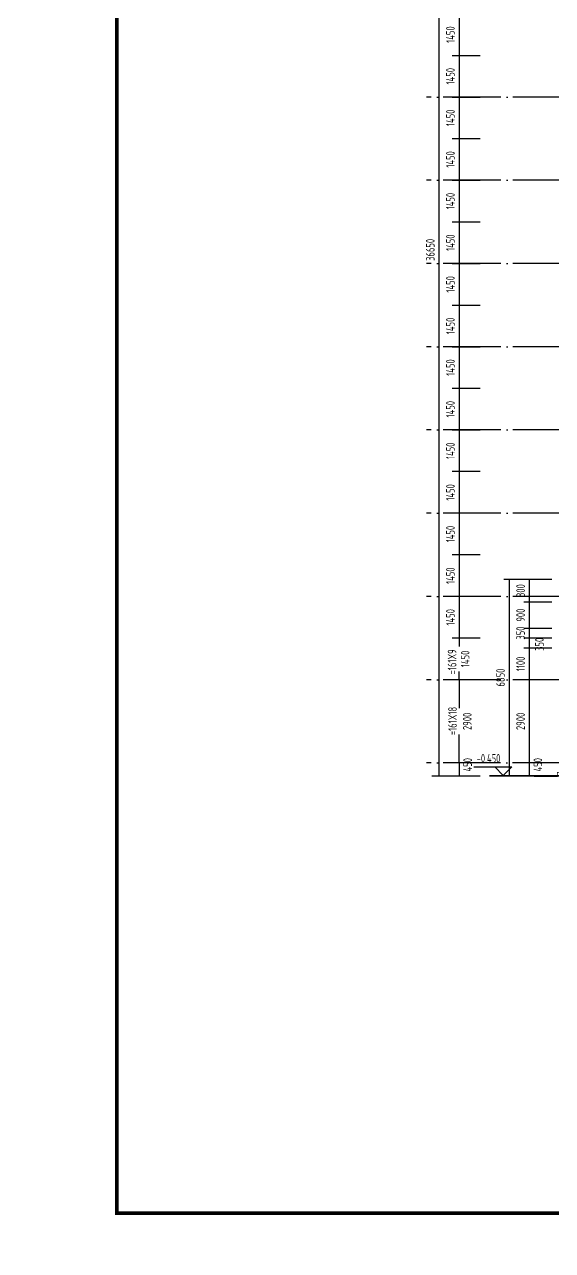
# Model space of a CAD drawing. Extents: x -726032 to 135930, y -151624 to 587044.
# Drawn here: x -435486 to -417095, y 207525 to 250235 of the extents above; entities that cross this region are included whole.
import ezdxf
from ezdxf.enums import TextEntityAlignment as Align

# ---------------------------------------------------------------- set-up
doc = ezdxf.new("R2010")
doc.units = 0
doc.header["$LTSCALE"] = 1000
doc.header["$MEASUREMENT"] = 0
doc.linetypes.add('DOTE', pattern=[2.42, 2, -0.2, 0.02, -0.2])
doc.layers.get('0').update_dxf_attribs({"linetype": 'CONTINUOUS'})
doc.layers.get('DEFPOINTS').update_dxf_attribs({"color": 1, "linetype": 'CONTINUOUS'})
for name, color, linetype in [('DOTE', 8, 'DOTE'), ('PUB_DIM', 245, 'CONTINUOUS'), ('PUB_TITLE', 1, 'CONTINUOUS')]:
    doc.layers.add(name, color=color, linetype=linetype)
doc.styles.add('DIM_FONT', font='isocp.shx', dxfattribs={"width": 0.8})
doc.dimstyles.new('AXIS', dxfattribs={"dimtxt": 300, "dimasz": 1, "dimexe": 250, "dimexo": 300, "dimgap": 150, "dimtad": 1, "dimdec": 0, "dimzin": 0, "dimdsep": 46, "dimtxsty": 'DIM_FONT', "dimcen": 0.09, "dimse1": 1, "dimse2": 1, "dimclrt": 142, "dimadec": 0, "dimazin": 0, "dimtfac": 1, "dimtdec": 0, "dimtix": 1, "dimtmove": 2, "dimatfit": 3, "dimfxl": 1, "dimtolj": 1, "dimtzin": 0, "dimarcsym": 0})
doc.dimstyles.new('DIMN', dxfattribs={"dimtxt": 300, "dimasz": 1, "dimexe": 250, "dimexo": 300, "dimgap": 150, "dimtad": 1, "dimdec": 0, "dimzin": 0, "dimdsep": 46, "dimtxsty": 'DIM_FONT', "dimcen": 0.09, "dimclrt": 142, "dimadec": 0, "dimazin": 0, "dimtfac": 1, "dimtdec": 0, "dimtix": 1, "dimtmove": 2, "dimatfit": 3, "dimfxl": 1, "dimtolj": 1, "dimtzin": 0, "dimarcsym": 0})

# ---------------------------------------------------------------- blocks, each defined once
blk = doc.blocks.new('*D4285')
at = {"layer": 'DEFPOINTS', "color": 0, "transparency": 16777216}
for p in [(-420015, 240459), (-420350, 239009), (-420015, 239009)]:
    blk.add_point(p, dxfattribs=at)
at = {"layer": 'PUB_DIM', "color": 0, "lineweight": -2, "transparency": 16777216}
blk.add_line((-420350, 240458), (-420350, 239010), dxfattribs=at)
at = {"layer": 'PUB_DIM', "color": 0, "transparency": 16777216}
for points in [[(-420350, 240458), (-420350, 240458), (-420350, 240459)], [(-420350, 239010), (-420350, 239010), (-420350, 239009)]]:
    blk.add_solid(points, dxfattribs=at)
at = {"layer": 'PUB_DIM', "color": 142, "transparency": 16777216, "insert": (-420650, 239734), "char_height": 300, "attachment_point": 5, "rotation": 90, "style": 'DIM_FONT'}
blk.add_mtext('\\A1;1450', dxfattribs=at)
blk = doc.blocks.new('*D4287')
at = {"layer": 'DEFPOINTS', "color": 0, "transparency": 16777216}
for p in [(-420715, 260709), (-421050, 224059), (-420715, 224059)]:
    blk.add_point(p, dxfattribs=at)
at = {"layer": 'PUB_DIM', "color": 0, "lineweight": -2, "transparency": 16777216}
blk.add_line((-421050, 260708), (-421050, 224060), dxfattribs=at)
at = {"layer": 'PUB_DIM', "color": 0, "transparency": 16777216}
for points in [[(-421050, 260708), (-421050, 260708), (-421050, 260709)], [(-421050, 224060), (-421050, 224060), (-421050, 224059)]]:
    blk.add_solid(points, dxfattribs=at)
at = {"layer": 'PUB_DIM', "color": 142, "transparency": 16777216, "insert": (-421350, 242384), "char_height": 300, "attachment_point": 5, "rotation": 90, "style": 'DIM_FONT'}
blk.add_mtext('\\A1;36650', dxfattribs=at)
blk = doc.blocks.new('*D4288')
at = {"layer": 'DEFPOINTS', "color": 0, "transparency": 16777216}
for p in [(-420015, 239009), (-420350, 237559), (-420015, 237559)]:
    blk.add_point(p, dxfattribs=at)
at = {"layer": 'PUB_DIM', "color": 0, "lineweight": -2, "transparency": 16777216}
blk.add_line((-420350, 239008), (-420350, 237560), dxfattribs=at)
at = {"layer": 'PUB_DIM', "color": 0, "transparency": 16777216}
for points in [[(-420350, 239008), (-420350, 239008), (-420350, 239009)], [(-420350, 237560), (-420350, 237560), (-420350, 237559)]]:
    blk.add_solid(points, dxfattribs=at)
at = {"layer": 'PUB_DIM', "color": 142, "transparency": 16777216, "insert": (-420650, 238284), "char_height": 300, "attachment_point": 5, "rotation": 90, "style": 'DIM_FONT'}
blk.add_mtext('\\A1;1450', dxfattribs=at)
blk = doc.blocks.new('*D4289')
at = {"layer": 'DEFPOINTS', "color": 0, "transparency": 16777216}
for p in [(-418511, 230909), (-418605, 224059), (-418511, 224059)]:
    blk.add_point(p, dxfattribs=at)
at = {"layer": 'PUB_DIM', "color": 0, "lineweight": -2, "transparency": 16777216}
blk.add_line((-418605, 230908), (-418605, 224060), dxfattribs=at)
at = {"layer": 'PUB_DIM', "color": 0, "transparency": 16777216}
for points in [[(-418605, 230908), (-418604, 230908), (-418605, 230909)], [(-418605, 224060), (-418604, 224060), (-418605, 224059)]]:
    blk.add_solid(points, dxfattribs=at)
at = {"layer": 'PUB_DIM', "color": 142, "transparency": 16777216, "insert": (-418905, 227484), "char_height": 300, "attachment_point": 5, "rotation": 90, "style": 'DIM_FONT'}
blk.add_mtext('\\A1;6850', dxfattribs=at)
blk = doc.blocks.new('*D4290')
at = {"layer": 'DEFPOINTS', "color": 0, "transparency": 16777216}
for p in [(-420015, 234659), (-420350, 233209), (-420015, 233209)]:
    blk.add_point(p, dxfattribs=at)
at = {"layer": 'PUB_DIM', "color": 0, "lineweight": -2, "transparency": 16777216}
blk.add_line((-420350, 234658), (-420350, 233210), dxfattribs=at)
at = {"layer": 'PUB_DIM', "color": 0, "transparency": 16777216}
for points in [[(-420350, 234658), (-420350, 234658), (-420350, 234659)], [(-420350, 233210), (-420350, 233210), (-420350, 233209)]]:
    blk.add_solid(points, dxfattribs=at)
at = {"layer": 'PUB_DIM', "color": 142, "transparency": 16777216, "insert": (-420650, 233934), "char_height": 300, "attachment_point": 5, "rotation": 90, "style": 'DIM_FONT'}
blk.add_mtext('\\A1;1450', dxfattribs=at)
blk = doc.blocks.new('*D4291')
at = {"layer": 'DEFPOINTS', "color": 0, "transparency": 16777216}
for p in [(-420015, 228859), (-420350, 227409), (-420015, 227409)]:
    blk.add_point(p, dxfattribs=at)
at = {"layer": 'PUB_DIM', "color": 0, "lineweight": -2, "transparency": 16777216}
for p, q in [((-420350, 228858), (-420350, 228572)), ((-420350, 227410), (-420350, 227696))]:
    blk.add_line(p, q, dxfattribs=at)
at = {"layer": 'PUB_DIM', "color": 0, "transparency": 16777216}
for points in [[(-420350, 228858), (-420350, 228858), (-420350, 228859)], [(-420350, 227410), (-420350, 227410), (-420350, 227409)]]:
    blk.add_solid(points, dxfattribs=at)
at = {"layer": 'PUB_DIM', "color": 142, "transparency": 16777216, "insert": (-420136, 228134), "char_height": 300, "attachment_point": 5, "rotation": 90, "style": 'DIM_FONT'}
blk.add_mtext('\\A1;1450', dxfattribs=at)
blk = doc.blocks.new('*D4292')
at = {"layer": 'DEFPOINTS', "color": 0, "transparency": 16777216}
for p in [(-420015, 227409), (-420350, 224509), (-420015, 224509)]:
    blk.add_point(p, dxfattribs=at)
at = {"layer": 'PUB_DIM', "color": 0, "lineweight": -2, "transparency": 16777216}
for p, q in [((-420350, 227408), (-420350, 226413)), ((-420350, 224510), (-420350, 225506))]:
    blk.add_line(p, q, dxfattribs=at)
at = {"layer": 'PUB_DIM', "color": 0, "transparency": 16777216}
for points in [[(-420350, 227408), (-420350, 227408), (-420350, 227409)], [(-420350, 224510), (-420350, 224510), (-420350, 224509)]]:
    blk.add_solid(points, dxfattribs=at)
at = {"layer": 'PUB_DIM', "color": 142, "transparency": 16777216, "insert": (-420063, 225959), "char_height": 300, "attachment_point": 5, "rotation": 90, "style": 'DIM_FONT'}
blk.add_mtext('\\A1;2900', dxfattribs=at)
blk = doc.blocks.new('*D4293')
at = {"layer": 'DEFPOINTS', "color": 0, "transparency": 16777216}
for p in [(-420256, 224509), (-420350, 224059), (-420256, 224059)]:
    blk.add_point(p, dxfattribs=at)
at = {"layer": 'PUB_DIM', "color": 0, "lineweight": -2, "transparency": 16777216}
blk.add_line((-420350, 224508), (-420350, 224060), dxfattribs=at)
at = {"layer": 'PUB_DIM', "color": 0, "transparency": 16777216}
for points in [[(-420350, 224508), (-420350, 224508), (-420350, 224509)], [(-420350, 224060), (-420350, 224060), (-420350, 224059)]]:
    blk.add_solid(points, dxfattribs=at)
at = {"layer": 'PUB_DIM', "color": 142, "transparency": 16777216, "insert": (-420050, 224448), "char_height": 300, "attachment_point": 5, "rotation": 90, "style": 'DIM_FONT'}
blk.add_mtext('\\A1;450', dxfattribs=at)
blk = doc.blocks.new('*D4294')
at = {"layer": 'DEFPOINTS', "color": 0, "transparency": 16777216}
for p in [(-420015, 231759), (-420350, 230309), (-420015, 230309)]:
    blk.add_point(p, dxfattribs=at)
at = {"layer": 'PUB_DIM', "color": 0, "lineweight": -2, "transparency": 16777216}
blk.add_line((-420350, 231758), (-420350, 230310), dxfattribs=at)
at = {"layer": 'PUB_DIM', "color": 0, "transparency": 16777216}
for points in [[(-420350, 231758), (-420350, 231758), (-420350, 231759)], [(-420350, 230310), (-420350, 230310), (-420350, 230309)]]:
    blk.add_solid(points, dxfattribs=at)
at = {"layer": 'PUB_DIM', "color": 142, "transparency": 16777216, "insert": (-420650, 231034), "char_height": 300, "attachment_point": 5, "rotation": 90, "style": 'DIM_FONT'}
blk.add_mtext('\\A1;1450', dxfattribs=at)
blk = doc.blocks.new('*D4295')
at = {"layer": 'DEFPOINTS', "color": 0, "transparency": 16777216}
for p in [(-420015, 230309), (-420350, 228859), (-420015, 228859)]:
    blk.add_point(p, dxfattribs=at)
at = {"layer": 'PUB_DIM', "color": 0, "lineweight": -2, "transparency": 16777216}
blk.add_line((-420350, 230308), (-420350, 228860), dxfattribs=at)
at = {"layer": 'PUB_DIM', "color": 0, "transparency": 16777216}
for points in [[(-420350, 230308), (-420350, 230308), (-420350, 230309)], [(-420350, 228860), (-420350, 228860), (-420350, 228859)]]:
    blk.add_solid(points, dxfattribs=at)
at = {"layer": 'PUB_DIM', "color": 142, "transparency": 16777216, "insert": (-420650, 229584), "char_height": 300, "attachment_point": 5, "rotation": 90, "style": 'DIM_FONT'}
blk.add_mtext('\\A1;1450', dxfattribs=at)
blk = doc.blocks.new('*D4296')
at = {"layer": 'DEFPOINTS', "color": 0, "transparency": 16777216}
for p in [(-420015, 233209), (-420350, 231759), (-420015, 231759)]:
    blk.add_point(p, dxfattribs=at)
at = {"layer": 'PUB_DIM', "color": 0, "lineweight": -2, "transparency": 16777216}
blk.add_line((-420350, 233208), (-420350, 231760), dxfattribs=at)
at = {"layer": 'PUB_DIM', "color": 0, "transparency": 16777216}
for points in [[(-420350, 233208), (-420350, 233208), (-420350, 233209)], [(-420350, 231760), (-420350, 231760), (-420350, 231759)]]:
    blk.add_solid(points, dxfattribs=at)
at = {"layer": 'PUB_DIM', "color": 142, "transparency": 16777216, "insert": (-420650, 232484), "char_height": 300, "attachment_point": 5, "rotation": 90, "style": 'DIM_FONT'}
blk.add_mtext('\\A1;1450', dxfattribs=at)
blk = doc.blocks.new('*D4297')
at = {"layer": 'DEFPOINTS', "color": 0, "transparency": 16777216}
for p in [(-420015, 236109), (-420350, 234659), (-420015, 234659)]:
    blk.add_point(p, dxfattribs=at)
at = {"layer": 'PUB_DIM', "color": 0, "lineweight": -2, "transparency": 16777216}
blk.add_line((-420350, 236108), (-420350, 234660), dxfattribs=at)
at = {"layer": 'PUB_DIM', "color": 0, "transparency": 16777216}
for points in [[(-420350, 236108), (-420350, 236108), (-420350, 236109)], [(-420350, 234660), (-420350, 234660), (-420350, 234659)]]:
    blk.add_solid(points, dxfattribs=at)
at = {"layer": 'PUB_DIM', "color": 142, "transparency": 16777216, "insert": (-420650, 235384), "char_height": 300, "attachment_point": 5, "rotation": 90, "style": 'DIM_FONT'}
blk.add_mtext('\\A1;1450', dxfattribs=at)
blk = doc.blocks.new('*D4298')
at = {"layer": 'DEFPOINTS', "color": 0, "transparency": 16777216}
for p in [(-420015, 237559), (-420350, 236109), (-420015, 236109)]:
    blk.add_point(p, dxfattribs=at)
at = {"layer": 'PUB_DIM', "color": 0, "lineweight": -2, "transparency": 16777216}
blk.add_line((-420350, 237558), (-420350, 236110), dxfattribs=at)
at = {"layer": 'PUB_DIM', "color": 0, "transparency": 16777216}
for points in [[(-420350, 237558), (-420350, 237558), (-420350, 237559)], [(-420350, 236110), (-420350, 236110), (-420350, 236109)]]:
    blk.add_solid(points, dxfattribs=at)
at = {"layer": 'PUB_DIM', "color": 142, "transparency": 16777216, "insert": (-420650, 236834), "char_height": 300, "attachment_point": 5, "rotation": 90, "style": 'DIM_FONT'}
blk.add_mtext('\\A1;1450', dxfattribs=at)
blk = doc.blocks.new('*D4299')
at = {"layer": 'DEFPOINTS', "color": 0, "transparency": 16777216}
for p in [(-417811, 224509), (-417905, 224059), (-417811, 224059)]:
    blk.add_point(p, dxfattribs=at)
at = {"layer": 'PUB_DIM', "color": 0, "lineweight": -2, "transparency": 16777216}
for p, q in [((-418111, 224509), (-418155, 224509)), ((-417905, 224508), (-417905, 224060)), ((-418111, 224059), (-418155, 224059))]:
    blk.add_line(p, q, dxfattribs=at)
at = {"layer": 'PUB_DIM', "color": 0, "transparency": 16777216}
for points in [[(-417905, 224508), (-417904, 224508), (-417905, 224509)], [(-417905, 224060), (-417904, 224060), (-417905, 224059)]]:
    blk.add_solid(points, dxfattribs=at)
at = {"layer": 'PUB_DIM', "color": 142, "transparency": 16777216, "insert": (-417605, 224448), "char_height": 300, "attachment_point": 5, "rotation": 90, "style": 'DIM_FONT'}
blk.add_mtext('\\A1;450', dxfattribs=at)
blk = doc.blocks.new('*D4300')
at = {"layer": 'DEFPOINTS', "color": 0, "transparency": 16777216}
for p in [(-417905, 228509), (-417811, 228859), (-417811, 228509)]:
    blk.add_point(p, dxfattribs=at)
at = {"layer": 'PUB_DIM', "color": 0, "lineweight": -2, "transparency": 16777216}
blk.add_line((-417905, 228858), (-417905, 228510), dxfattribs=at)
at = {"layer": 'PUB_DIM', "color": 0, "transparency": 16777216}
for points in [[(-417905, 228858), (-417904, 228858), (-417905, 228859)], [(-417905, 228510), (-417904, 228510), (-417905, 228509)]]:
    blk.add_solid(points, dxfattribs=at)
at = {"layer": 'PUB_DIM', "color": 142, "transparency": 16777216, "insert": (-417549, 228643), "char_height": 300, "attachment_point": 5, "rotation": 90, "style": 'DIM_FONT'}
blk.add_mtext('\\A1;350', dxfattribs=at)
blk = doc.blocks.new('*D4301')
at = {"layer": 'DEFPOINTS', "color": 0, "transparency": 16777216}
for p in [(-417811, 228509), (-417905, 227409), (-417811, 227409)]:
    blk.add_point(p, dxfattribs=at)
at = {"layer": 'PUB_DIM', "color": 0, "lineweight": -2, "transparency": 16777216}
blk.add_line((-417905, 228508), (-417905, 227410), dxfattribs=at)
at = {"layer": 'PUB_DIM', "color": 0, "transparency": 16777216}
for points in [[(-417905, 228508), (-417904, 228508), (-417905, 228509)], [(-417905, 227410), (-417904, 227410), (-417905, 227409)]]:
    blk.add_solid(points, dxfattribs=at)
at = {"layer": 'PUB_DIM', "color": 142, "transparency": 16777216, "insert": (-418205, 227959), "char_height": 300, "attachment_point": 5, "rotation": 90, "style": 'DIM_FONT'}
blk.add_mtext('\\A1;1100', dxfattribs=at)
blk = doc.blocks.new('*D4302')
at = {"layer": 'DEFPOINTS', "color": 0, "transparency": 16777216}
for p in [(-417811, 227409), (-417905, 224509), (-417811, 224509)]:
    blk.add_point(p, dxfattribs=at)
at = {"layer": 'PUB_DIM', "color": 0, "lineweight": -2, "transparency": 16777216}
blk.add_line((-417905, 227408), (-417905, 224510), dxfattribs=at)
at = {"layer": 'PUB_DIM', "color": 0, "transparency": 16777216}
for points in [[(-417905, 227408), (-417904, 227408), (-417905, 227409)], [(-417905, 224510), (-417904, 224510), (-417905, 224509)]]:
    blk.add_solid(points, dxfattribs=at)
at = {"layer": 'PUB_DIM', "color": 142, "transparency": 16777216, "insert": (-418205, 225959), "char_height": 300, "attachment_point": 5, "rotation": 90, "style": 'DIM_FONT'}
blk.add_mtext('\\A1;2900', dxfattribs=at)
blk = doc.blocks.new('*D4303')
at = {"layer": 'DEFPOINTS', "color": 0, "transparency": 16777216}
for p in [(-417811, 230109), (-417905, 229209), (-417811, 229209)]:
    blk.add_point(p, dxfattribs=at)
at = {"layer": 'PUB_DIM', "color": 0, "lineweight": -2, "transparency": 16777216}
blk.add_line((-417905, 230108), (-417905, 229210), dxfattribs=at)
at = {"layer": 'PUB_DIM', "color": 0, "transparency": 16777216}
for points in [[(-417905, 230108), (-417904, 230108), (-417905, 230109)], [(-417905, 229210), (-417904, 229210), (-417905, 229209)]]:
    blk.add_solid(points, dxfattribs=at)
at = {"layer": 'PUB_DIM', "color": 142, "transparency": 16777216, "insert": (-418205, 229659), "char_height": 300, "attachment_point": 5, "rotation": 90, "style": 'DIM_FONT'}
blk.add_mtext('\\A1;900', dxfattribs=at)
blk = doc.blocks.new('*D4304')
at = {"layer": 'DEFPOINTS', "color": 0, "transparency": 16777216}
for p in [(-417811, 230909), (-417905, 230109), (-417811, 230109)]:
    blk.add_point(p, dxfattribs=at)
at = {"layer": 'PUB_DIM', "color": 0, "lineweight": -2, "transparency": 16777216}
blk.add_line((-417905, 230908), (-417905, 230110), dxfattribs=at)
at = {"layer": 'PUB_DIM', "color": 0, "transparency": 16777216}
for points in [[(-417905, 230908), (-417904, 230908), (-417905, 230909)], [(-417905, 230110), (-417904, 230110), (-417905, 230109)]]:
    blk.add_solid(points, dxfattribs=at)
at = {"layer": 'PUB_DIM', "color": 142, "transparency": 16777216, "insert": (-418205, 230509), "char_height": 300, "attachment_point": 5, "rotation": 90, "style": 'DIM_FONT'}
blk.add_mtext('\\A1;800', dxfattribs=at)
blk = doc.blocks.new('*D4305')
at = {"layer": 'DEFPOINTS', "color": 0, "transparency": 16777216}
for p in [(-417811, 229209), (-417905, 228859), (-417811, 228859)]:
    blk.add_point(p, dxfattribs=at)
at = {"layer": 'PUB_DIM', "color": 0, "lineweight": -2, "transparency": 16777216}
for p, q in [((-417905, 229210), (-417905, 229211)), ((-417905, 229209), (-417905, 228859)), ((-417905, 228858), (-417905, 228857))]:
    blk.add_line(p, q, dxfattribs=at)
at = {"layer": 'PUB_DIM', "color": 0, "transparency": 16777216}
for points in [[(-417905, 229210), (-417904, 229210), (-417905, 229209)], [(-417905, 228858), (-417904, 228858), (-417905, 228859)]]:
    blk.add_solid(points, dxfattribs=at)
at = {"layer": 'PUB_DIM', "color": 142, "transparency": 16777216, "insert": (-418205, 229034), "char_height": 300, "attachment_point": 5, "rotation": 90, "style": 'DIM_FONT'}
blk.add_mtext('\\A1;350', dxfattribs=at)
blk = doc.blocks.new('*D4315')
at = {"layer": 'DEFPOINTS', "color": 0, "transparency": 16777216}
for p in [(-420015, 250609), (-420350, 249159), (-420015, 249159)]:
    blk.add_point(p, dxfattribs=at)
at = {"layer": 'PUB_DIM', "color": 0, "lineweight": -2, "transparency": 16777216}
blk.add_line((-420350, 250608), (-420350, 249160), dxfattribs=at)
at = {"layer": 'PUB_DIM', "color": 0, "transparency": 16777216}
for points in [[(-420350, 250608), (-420350, 250608), (-420350, 250609)], [(-420350, 249160), (-420350, 249160), (-420350, 249159)]]:
    blk.add_solid(points, dxfattribs=at)
at = {"layer": 'PUB_DIM', "color": 142, "transparency": 16777216, "insert": (-420650, 249884), "char_height": 300, "attachment_point": 5, "rotation": 90, "style": 'DIM_FONT'}
blk.add_mtext('\\A1;1450', dxfattribs=at)
blk = doc.blocks.new('*D4316')
at = {"layer": 'DEFPOINTS', "color": 0, "transparency": 16777216}
for p in [(-420015, 249159), (-420350, 247709), (-420015, 247709)]:
    blk.add_point(p, dxfattribs=at)
at = {"layer": 'PUB_DIM', "color": 0, "lineweight": -2, "transparency": 16777216}
blk.add_line((-420350, 249158), (-420350, 247710), dxfattribs=at)
at = {"layer": 'PUB_DIM', "color": 0, "transparency": 16777216}
for points in [[(-420350, 249158), (-420350, 249158), (-420350, 249159)], [(-420350, 247710), (-420350, 247710), (-420350, 247709)]]:
    blk.add_solid(points, dxfattribs=at)
at = {"layer": 'PUB_DIM', "color": 142, "transparency": 16777216, "insert": (-420650, 248434), "char_height": 300, "attachment_point": 5, "rotation": 90, "style": 'DIM_FONT'}
blk.add_mtext('\\A1;1450', dxfattribs=at)
blk = doc.blocks.new('*D4317')
at = {"layer": 'DEFPOINTS', "color": 0, "transparency": 16777216}
for p in [(-420015, 244809), (-420350, 243359), (-420015, 243359)]:
    blk.add_point(p, dxfattribs=at)
at = {"layer": 'PUB_DIM', "color": 0, "lineweight": -2, "transparency": 16777216}
blk.add_line((-420350, 244808), (-420350, 243360), dxfattribs=at)
at = {"layer": 'PUB_DIM', "color": 0, "transparency": 16777216}
for points in [[(-420350, 244808), (-420350, 244808), (-420350, 244809)], [(-420350, 243360), (-420350, 243360), (-420350, 243359)]]:
    blk.add_solid(points, dxfattribs=at)
at = {"layer": 'PUB_DIM', "color": 142, "transparency": 16777216, "insert": (-420650, 244084), "char_height": 300, "attachment_point": 5, "rotation": 90, "style": 'DIM_FONT'}
blk.add_mtext('\\A1;1450', dxfattribs=at)
blk = doc.blocks.new('*D4318')
at = {"layer": 'DEFPOINTS', "color": 0, "transparency": 16777216}
for p in [(-420015, 241909), (-420350, 240459), (-420015, 240459)]:
    blk.add_point(p, dxfattribs=at)
at = {"layer": 'PUB_DIM', "color": 0, "lineweight": -2, "transparency": 16777216}
blk.add_line((-420350, 241908), (-420350, 240460), dxfattribs=at)
at = {"layer": 'PUB_DIM', "color": 0, "transparency": 16777216}
for points in [[(-420350, 241908), (-420350, 241908), (-420350, 241909)], [(-420350, 240460), (-420350, 240460), (-420350, 240459)]]:
    blk.add_solid(points, dxfattribs=at)
at = {"layer": 'PUB_DIM', "color": 142, "transparency": 16777216, "insert": (-420650, 241184), "char_height": 300, "attachment_point": 5, "rotation": 90, "style": 'DIM_FONT'}
blk.add_mtext('\\A1;1450', dxfattribs=at)
blk = doc.blocks.new('*D4319')
at = {"layer": 'DEFPOINTS', "color": 0, "transparency": 16777216}
for p in [(-420015, 243359), (-420350, 241909), (-420015, 241909)]:
    blk.add_point(p, dxfattribs=at)
at = {"layer": 'PUB_DIM', "color": 0, "lineweight": -2, "transparency": 16777216}
blk.add_line((-420350, 243358), (-420350, 241910), dxfattribs=at)
at = {"layer": 'PUB_DIM', "color": 0, "transparency": 16777216}
for points in [[(-420350, 243358), (-420350, 243358), (-420350, 243359)], [(-420350, 241910), (-420350, 241910), (-420350, 241909)]]:
    blk.add_solid(points, dxfattribs=at)
at = {"layer": 'PUB_DIM', "color": 142, "transparency": 16777216, "insert": (-420650, 242634), "char_height": 300, "attachment_point": 5, "rotation": 90, "style": 'DIM_FONT'}
blk.add_mtext('\\A1;1450', dxfattribs=at)
blk = doc.blocks.new('*D4320')
at = {"layer": 'DEFPOINTS', "color": 0, "transparency": 16777216}
for p in [(-420015, 246259), (-420350, 244809), (-420015, 244809)]:
    blk.add_point(p, dxfattribs=at)
at = {"layer": 'PUB_DIM', "color": 0, "lineweight": -2, "transparency": 16777216}
blk.add_line((-420350, 246258), (-420350, 244810), dxfattribs=at)
at = {"layer": 'PUB_DIM', "color": 0, "transparency": 16777216}
for points in [[(-420350, 246258), (-420350, 246258), (-420350, 246259)], [(-420350, 244810), (-420350, 244810), (-420350, 244809)]]:
    blk.add_solid(points, dxfattribs=at)
at = {"layer": 'PUB_DIM', "color": 142, "transparency": 16777216, "insert": (-420650, 245534), "char_height": 300, "attachment_point": 5, "rotation": 90, "style": 'DIM_FONT'}
blk.add_mtext('\\A1;1450', dxfattribs=at)
blk = doc.blocks.new('*D4321')
at = {"layer": 'DEFPOINTS', "color": 0, "transparency": 16777216}
for p in [(-420015, 247709), (-420350, 246259), (-420015, 246259)]:
    blk.add_point(p, dxfattribs=at)
at = {"layer": 'PUB_DIM', "color": 0, "lineweight": -2, "transparency": 16777216}
blk.add_line((-420350, 247708), (-420350, 246260), dxfattribs=at)
at = {"layer": 'PUB_DIM', "color": 0, "transparency": 16777216}
for points in [[(-420350, 247708), (-420350, 247708), (-420350, 247709)], [(-420350, 246260), (-420350, 246260), (-420350, 246259)]]:
    blk.add_solid(points, dxfattribs=at)
at = {"layer": 'PUB_DIM', "color": 142, "transparency": 16777216, "insert": (-420650, 246984), "char_height": 300, "attachment_point": 5, "rotation": 90, "style": 'DIM_FONT'}
blk.add_mtext('\\A1;1450', dxfattribs=at)

msp = doc.modelspace()

# ---------------------------------------------------------------- linework, layer by layer
msp.add_line((-418787.3, 224059.2), (-417113.8, 224059.2))
at = {"const_width": 25}
msp.add_lwpolyline([(-406056, 224479.2), (-416326, 224479.2), (-416326, 224328.9), (-416626, 224328.9), (-416626, 224178.9), (-416926, 224178.9), (-416926, 224028.9), (-417743.4, 224029.2)], dxfattribs=at)
at = {"color": 136, "const_width": 50}
msp.add_lwpolyline([(-419289.3, 224059.2), (-416343, 224059.2)], dxfattribs=at)
at = {"layer": 'DOTE'}
for p, q in [((-387437.8, 247709.2), (-421480.6, 247709.2)), ((-387437.8, 244809.2), (-421480.6, 244809.2)), ((-387437.8, 241909.2), (-421480.6, 241909.2)), ((-387437.8, 239009.2), (-421480.6, 239009.2)), ((-387437.8, 236109.2), (-421480.6, 236109.2)), ((-387437.8, 233209.2), (-421480.6, 233209.2)), ((-387437.8, 230309.2), (-421480.6, 230309.2)), ((-387437.8, 227409.2), (-421480.6, 227409.2)), ((-387445.1, 224509.2), (-421480.6, 224509.2))]:
    msp.add_line(p, q, dxfattribs=at)
at = {"layer": 'PUB_DIM'}
for p, q in [((-420592.4, 249159.2), (-419618.8, 249159.2)), ((-420592.4, 247709.2), (-419618.8, 247709.2)), ((-420592.4, 246259.2), (-419618.8, 246259.2)), ((-420592.4, 244809.2), (-419618.8, 244809.2)), ((-420592.4, 243359.2), (-419618.8, 243359.2)), ((-420592.4, 241909.2), (-419618.8, 241909.2)), ((-420592.4, 240459.2), (-419618.8, 240459.2)), ((-420592.4, 239009.2), (-419618.8, 239009.2)), ((-419618.8, 237559.2), (-420592.4, 237559.2)), ((-420592.4, 236109.2), (-419618.8, 236109.2)), ((-419618.8, 234659.2), (-420592.4, 234659.2)), ((-419618.8, 233209.2), (-420592.4, 233209.2)), ((-419618.8, 231759.2), (-420592.4, 231759.2)), ((-418787.3, 230908.9), (-417113.8, 230908.9)), ((-419618.8, 230309.2), (-420592.4, 230309.2)), ((-417113.8, 230108.9), (-418087.3, 230108.9)), ((-418087.3, 229208.9), (-417113.8, 229208.9)), ((-419618.8, 228859.2), (-420592.4, 228859.2)), ((-417113.8, 228858.9), (-418087.3, 228858.9)), ((-417113.8, 228508.9), (-418087.3, 228508.9)), ((-419618.8, 227409.2), (-420592.4, 227409.2)), ((-417113.8, 227409.2), (-418087.3, 227409.2)), ((-419618.8, 224509.2), (-420592.4, 224509.2)), ((-419839.1, 224370.1), (-418506.9, 224370.1)), ((-419106.9, 224370.1), (-418806.9, 224070.1)), ((-418806.9, 224070.1), (-418506.9, 224370.1)), ((-421292.4, 224059.2), (-419618.8, 224059.2))]:
    msp.add_line(p, q, dxfattribs=at)
at = {"layer": 'PUB_TITLE'}
for points, const_width in [([(-531458.1, 207525.4), (-434868.1, 207525.4), (-434868.1, 277055.6), (-531458.1, 277055.6)], 0.234), ([(-434868.1, 207525.4), (-338278.1, 207525.4), (-338278.1, 277055.6), (-434868.1, 277055.6)], 0.234), ([(-432268.1, 208825.4), (-339578.1, 208825.4), (-339578.1, 275755.6), (-432268.1, 275755.6)], 130)]:
    msp.add_lwpolyline(points, close=True, dxfattribs=dict(at, const_width=const_width))

# ---------------------------------------------------------------- texts
at = {"layer": 'PUB_DIM', "style": 'DIM_FONT', "width": 0.8}
for s, p in [('=161X9', (-420442.8, 227596.4)), ('=161X18', (-420428.3, 225481))]:
    msp.add_text(s, height=300, rotation=90, dxfattribs=at).set_placement(p)
msp.add_text('-0.450', height=300, dxfattribs=at).set_placement((-419323, 224670.1), align=Align.MIDDLE)

# ---------------------------------------------------------------- dimensions: what is measured, and where the dimension line sits
at = {"layer": 'PUB_DIM'}
for p1, p2, distance, picture, middle in [((-420715.3, 260709.2), (-420715.3, 224059.3), -334.8, '*D4287', (-421350.2, 242384.2)), ((-420015.3, 250609.3), (-420015.3, 249159.3), -334.8, '*D4315', (-420650.2, 249884.3)), ((-420015.3, 249159.3), (-420015.3, 247709.3), -334.8, '*D4316', (-420650.2, 248434.3)), ((-420015.3, 247709.3), (-420015.3, 246259.3), -334.8, '*D4321', (-420650.2, 246984.3)), ((-420015.3, 246259.3), (-420015.3, 244809.3), -334.8, '*D4320', (-420650.2, 245534.3)), ((-420015.3, 244809.3), (-420015.3, 243359.3), -334.8, '*D4317', (-420650.2, 244084.3)), ((-420015.3, 243359.3), (-420015.3, 241909.3), -334.8, '*D4319', (-420650.2, 242634.3)), ((-420015.3, 241909.3), (-420015.3, 240459.2), -334.8, '*D4318', (-420650.2, 241184.2)), ((-420015.3, 240459.2), (-420015.3, 239009.3), -334.8, '*D4285', (-420650.2, 239734.2)), ((-420015.3, 239009.3), (-420015.3, 237559.3), -334.8, '*D4288', (-420650.2, 238284.3)), ((-420015.3, 237559.3), (-420015.3, 236109.3), -334.8, '*D4298', (-420650.2, 236834.3)), ((-420015.3, 236109.3), (-420015.3, 234659.3), -334.8, '*D4297', (-420650.2, 235384.3)), ((-420015.3, 234659.3), (-420015.3, 233209.3), -334.8, '*D4290', (-420650.2, 233934.3)), ((-420015.3, 233209.3), (-420015.3, 231759.3), -334.8, '*D4296', (-420650.2, 232484.3)), ((-420015.3, 231759.3), (-420015.3, 230309.3), -334.8, '*D4294', (-420650.2, 231034.3)), ((-418510.9, 230908.9), (-418510.9, 224059.2), -93.7, '*D4289', (-418904.6, 227484.1)), ((-417810.9, 230908.9), (-417810.9, 230108.9), -93.7, '*D4304', (-418204.6, 230508.9)), ((-420015.3, 230309.3), (-420015.3, 228859.3), -334.8, '*D4295', (-420650.2, 229584.3)), ((-417810.9, 230108.9), (-417810.9, 229208.9), -93.7, '*D4303', (-418204.6, 229658.9)), ((-417810.9, 229208.9), (-417810.9, 228858.9), -93.7, '*D4305', (-418204.6, 229033.9)), ((-417810.9, 228508.9), (-417810.9, 227409.2), -93.7, '*D4301', (-418204.6, 227959.1)), ((-417810.9, 227409.2), (-417810.9, 224509.2), -93.7, '*D4302', (-418204.7, 225959.2))]:
    dim = msp.add_aligned_dim(p1=p1, p2=p2, distance=distance, dimstyle='AXIS', dxfattribs=at)
    dim.commit()
    dim.dimension.update_dxf_attribs({"geometry": picture, "text_midpoint": middle})
for base, p1, p2, dimstyle, picture, middle in [((-417904.6, 228508.9), (-417810.9, 228858.9), (-417810.9, 228508.9), 'AXIS', '*D4300', (-417549.3, 228642.8)), ((-420350.2, 227409.3), (-420015.3, 228859.3), (-420015.3, 227409.3), 'AXIS', '*D4291', (-420136.2, 228134.3)), ((-420350.2, 224509.3), (-420015.3, 227409.3), (-420015.3, 224509.3), 'AXIS', '*D4292', (-420062.8, 225959.3)), ((-420350.2, 224059.2), (-420256.5, 224509.2), (-420256.5, 224059.2), 'AXIS', '*D4293', (-420050.2, 224447.9)), ((-417904.6, 224059.2), (-417810.9, 224509.2), (-417810.9, 224059.2), 'DIMN', '*D4299', (-417604.6, 224447.9))]:
    dim = msp.add_linear_dim(base=base, p1=p1, p2=p2, angle=270, dimstyle=dimstyle, dxfattribs=at)
    dim.commit()
    dim.dimension.update_dxf_attribs({"geometry": picture, "text_midpoint": middle, "dimtype": 161})

doc.saveas('drawing.dxf')
